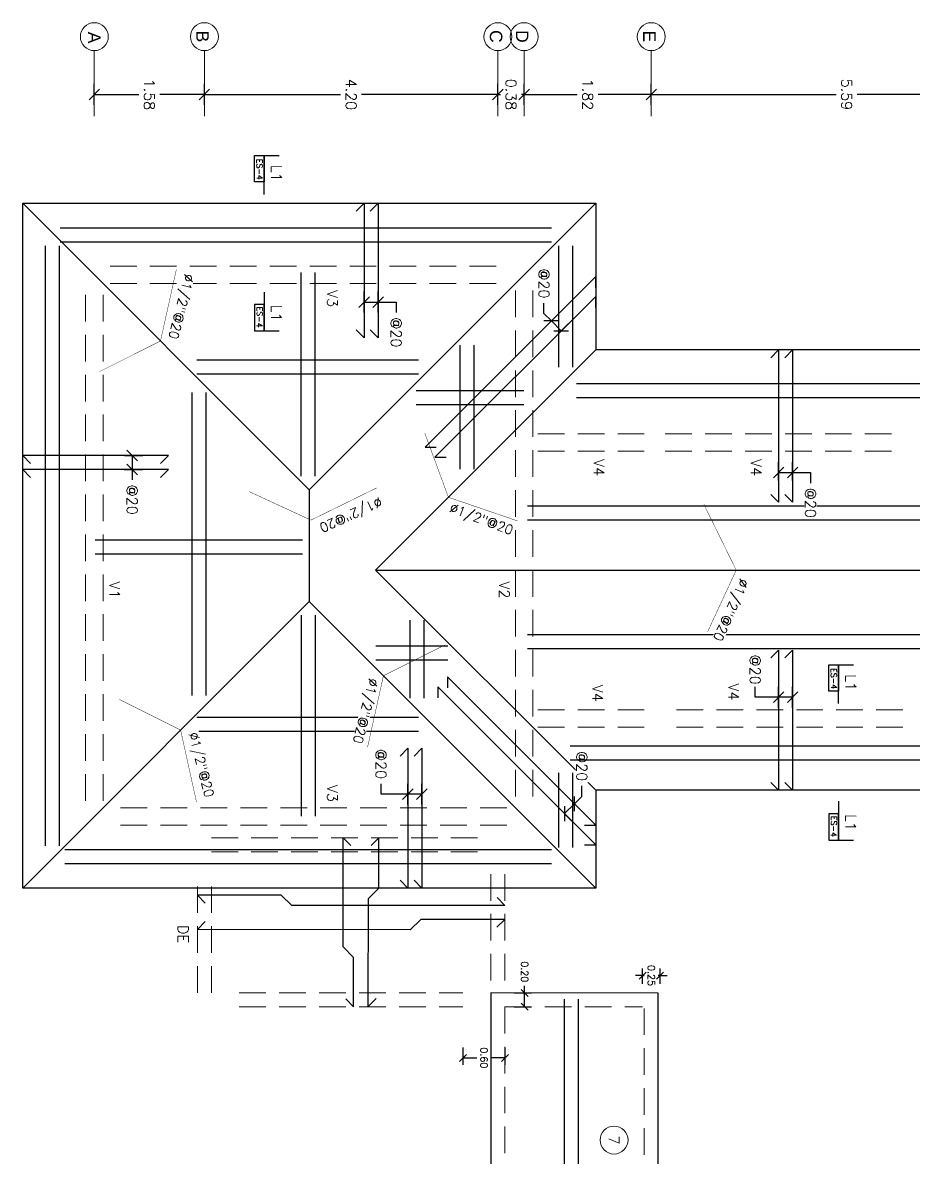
# Model space of a CAD drawing. Header units: metres. Extents: x -44 to 358, y -246 to 48.
# Drawn here: x 14.39 to 27.14, y -190.09 to -173.85 of the extents above; entities that cross this region are included whole.
import ezdxf
from ezdxf.enums import TextEntityAlignment as Align

# ---------------------------------------------------------------- set-up
doc = ezdxf.new("R2010")
doc.units = ezdxf.units.M
doc.header["$LTSCALE"] = 0.3
doc.header["$PDMODE"] = 3
doc.linetypes.add('Grid Line 1_2_', pattern=[22.225, 12.7, -3.175, 3.175, -3.175])
doc.linetypes.add('HIDDEN', pattern=[9.525, 6.35, -3.175])
for name, color, linetype, lineweight in [('0-S-GRID', 1, 'Continuous', 9), ('0-S-GRID-IDEN', 1, 'Continuous', 9), ('VIGAS', 1, 'HIDDEN', 15)]:
    doc.layers.add(name, color=color, linetype=linetype, lineweight=lineweight)
for name, color, linetype in [('ACERO', 5, 'Continuous'), ('BP', 3, 'Continuous'), ('DIMCOL', 4, 'Continuous'), ('DIMTEXTO', 4, 'Continuous'), ('REBAR', 5, 'Continuous'), ('TEXTOS', 4, 'Continuous')]:
    doc.layers.add(name, color=color, linetype=linetype)
doc.styles.add('Arial_2', font='arial.ttf', dxfattribs={"height": 0.2})
doc.styles.add('SMPLEX', font='simplex.shx')
doc.dimstyles.new('DIM-50', dxfattribs={"dimscale": 0.5, "dimtxt": 0.2, "dimasz": 0.2, "dimexe": 0.2, "dimexo": 0.2, "dimgap": 0.1, "dimtad": 0, "dimtih": 1, "dimtoh": 1, "dimzin": 0, "dimdsep": 46, "dimtxsty": 'SMPLEX', "dimblk1": 'OBLIQUE', "dimblk2": 'OBLIQUE', "dimsah": 1, "dimcen": 0.2, "dimclrd": 4, "dimclre": 4, "dimclrt": 4, "dimadec": 0, "dimazin": 0, "dimtfac": 1, "dimtmove": 0, "dimatfit": 3, "dimldrblk": 'OPEN30', "dimfxl": 0.3, "dimfxlon": 1, "dimtfill": 1, "dimtolj": 1, "dimtzin": 0, "dimarcsym": 0})
doc.dimstyles.new('DIM-75', dxfattribs={"dimscale": 0.75, "dimtxt": 0.2, "dimasz": 0.2, "dimexe": 0.2, "dimexo": 0.2, "dimgap": 0.1, "dimtad": 0, "dimtih": 1, "dimtoh": 1, "dimzin": 0, "dimdsep": 46, "dimtxsty": 'SMPLEX', "dimblk1": 'OBLIQUE', "dimblk2": 'OBLIQUE', "dimsah": 1, "dimcen": 0.2, "dimclrd": 4, "dimclre": 4, "dimclrt": 4, "dimadec": 0, "dimazin": 0, "dimtfac": 1, "dimtmove": 0, "dimatfit": 3, "dimldrblk": 'OBLIQUE', "dimfxl": 0.2, "dimfxlon": 1, "dimtfill": 1, "dimtolj": 1, "dimtzin": 0, "dimarcsym": 0})

# ---------------------------------------------------------------- blocks, each defined once
blk = doc.blocks.new('_OBLIQUE')
at = {"color": 0, "linetype": 'ByBlock'}
blk.add_line((-0.5, -0.5), (0.5, 0.5), dxfattribs=at)
blk = doc.blocks.new('*D1385')
at = {"layer": 'DEFPOINTS', "color": 0, "transparency": 16777216}
for p in [(1.027, 7.175), (1.34, 7.175), (1.34, 6.8)]:
    blk.add_point(p, dxfattribs=at)
at = {"layer": 'DIMTEXTO', "color": 4, "lineweight": -2, "transparency": 16777216}
for p, q in [((1.027, 7.175), (1.027, 7.325)), ((1.177, 7.175), (0.877, 7.175)), ((1.027, 7.175), (1.027, 7.138)), ((1.027, 6.8), (1.027, 6.838)), ((1.177, 6.8), (0.877, 6.8)), ((1.027, 6.8), (1.027, 6.65))]:
    blk.add_line(p, q, dxfattribs=at)
at = {"layer": 'DIMTEXTO', "color": 4, "lineweight": -2, "transparency": 16777216, "xscale": 0.15, "yscale": 0.15, "zscale": 0.15}
for p, rotation in [((1.027, 7.175), 270), ((1.027, 6.8), 90)]:
    blk.add_blockref('_OBLIQUE', p, dxfattribs=dict(at, rotation=rotation))
at = {"layer": 'DIMTEXTO', "color": 4, "transparency": 16777216, "insert": (1.027, 6.988), "char_height": 0.15, "attachment_point": 5, "style": 'SMPLEX', "bg_fill": 3, "box_fill_scale": 1.1, "bg_fill_color": 256, "bg_fill_true_color": 13158600, "bg_fill_transparency": 0}
blk.add_mtext('\\A1;0.38', dxfattribs=at)
blk = doc.blocks.new('*D1377')
at = {"layer": 'DEFPOINTS', "color": 0, "transparency": 16777216}
for p in [(1.34, 6.8), (1.027, 2.6), (1.34, 2.6)]:
    blk.add_point(p, dxfattribs=at)
at = {"layer": 'DIMTEXTO', "color": 4, "lineweight": -2, "transparency": 16777216}
for p, q in [((1.177, 6.8), (0.877, 6.8)), ((1.027, 6.8), (1.027, 4.85)), ((1.027, 2.6), (1.027, 4.55)), ((1.177, 2.6), (0.877, 2.6))]:
    blk.add_line(p, q, dxfattribs=at)
at = {"layer": 'DIMTEXTO', "color": 4, "lineweight": -2, "transparency": 16777216, "xscale": 0.15, "yscale": 0.15, "zscale": 0.15}
for p, rotation in [((1.027, 6.8), 90), ((1.027, 2.6), 270)]:
    blk.add_blockref('_OBLIQUE', p, dxfattribs=dict(at, rotation=rotation))
at = {"layer": 'DIMTEXTO', "color": 4, "transparency": 16777216, "insert": (1.027, 4.7), "char_height": 0.15, "attachment_point": 5, "style": 'SMPLEX', "bg_fill": 3, "box_fill_scale": 1.1, "bg_fill_color": 256, "bg_fill_true_color": 13158600, "bg_fill_transparency": 0}
blk.add_mtext('\\A1;4.20', dxfattribs=at)
blk = doc.blocks.new('*D1378')
at = {"layer": 'DEFPOINTS', "color": 0, "transparency": 16777216}
for p in [(1.34, 2.6), (1.027, 1.025), (1.34, 1.025)]:
    blk.add_point(p, dxfattribs=at)
at = {"layer": 'DIMTEXTO', "color": 4, "lineweight": -2, "transparency": 16777216}
for p, q in [((1.177, 2.6), (0.877, 2.6)), ((1.027, 2.6), (1.027, 1.962)), ((1.027, 1.025), (1.027, 1.662)), ((1.177, 1.025), (0.877, 1.025))]:
    blk.add_line(p, q, dxfattribs=at)
at = {"layer": 'DIMTEXTO', "color": 4, "lineweight": -2, "transparency": 16777216, "xscale": 0.15, "yscale": 0.15, "zscale": 0.15}
for p, rotation in [((1.027, 2.6), 90), ((1.027, 1.025), 270)]:
    blk.add_blockref('_OBLIQUE', p, dxfattribs=dict(at, rotation=rotation))
at = {"layer": 'DIMTEXTO', "color": 4, "transparency": 16777216, "insert": (1.027, 1.812), "char_height": 0.15, "attachment_point": 5, "style": 'SMPLEX', "bg_fill": 3, "box_fill_scale": 1.1, "bg_fill_color": 256, "bg_fill_true_color": 13158600, "bg_fill_transparency": 0}
blk.add_mtext('\\A1;1.58', dxfattribs=at)
blk = doc.blocks.new('*D1379')
at = {"layer": 'DEFPOINTS', "color": 0, "transparency": 16777216}
for p in [(1.027, 8.995), (1.34, 8.995), (1.34, 7.175)]:
    blk.add_point(p, dxfattribs=at)
at = {"layer": 'DIMTEXTO', "color": 4, "lineweight": -2, "transparency": 16777216}
for p, q in [((1.177, 8.995), (0.877, 8.995)), ((1.027, 8.995), (1.027, 8.235)), ((1.027, 7.175), (1.027, 7.935)), ((1.177, 7.175), (0.877, 7.175))]:
    blk.add_line(p, q, dxfattribs=at)
at = {"layer": 'DIMTEXTO', "color": 4, "lineweight": -2, "transparency": 16777216, "xscale": 0.15, "yscale": 0.15, "zscale": 0.15}
for p, rotation in [((1.027, 8.995), 89.99999999999999), ((1.027, 7.175), 270)]:
    blk.add_blockref('_OBLIQUE', p, dxfattribs=dict(at, rotation=rotation))
at = {"layer": 'DIMTEXTO', "color": 4, "transparency": 16777216, "insert": (1.027, 8.085), "char_height": 0.15, "attachment_point": 5, "style": 'SMPLEX', "bg_fill": 3, "box_fill_scale": 1.1, "bg_fill_color": 256, "bg_fill_true_color": 13158600, "bg_fill_transparency": 0}
blk.add_mtext('\\A1;1.82', dxfattribs=at)
blk = doc.blocks.new('*D1380')
at = {"layer": 'DEFPOINTS', "color": 0, "ltscale": 0.2, "transparency": 16777216}
for p in [(1.027, 14.589), (1.34, 14.589), (1.34, 8.995)]:
    blk.add_point(p, dxfattribs=at)
at = {"layer": 'DIMTEXTO', "color": 4, "lineweight": -2, "ltscale": 0.2, "transparency": 16777216}
for p, q in [((1.177, 14.589), (0.877, 14.589)), ((1.027, 14.589), (1.027, 11.942)), ((1.027, 8.995), (1.027, 11.642)), ((1.177, 8.995), (0.877, 8.995))]:
    blk.add_line(p, q, dxfattribs=at)
at = {"layer": 'DIMTEXTO', "color": 4, "lineweight": -2, "ltscale": 0.2, "transparency": 16777216, "xscale": 0.15, "yscale": 0.15, "zscale": 0.15}
for p, rotation in [((1.027, 14.589), 89.99999999999999), ((1.027, 8.995), 270)]:
    blk.add_blockref('_OBLIQUE', p, dxfattribs=dict(at, rotation=rotation))
at = {"layer": 'DIMTEXTO', "color": 4, "ltscale": 0.2, "transparency": 16777216, "insert": (1.027, 11.792), "char_height": 0.15, "attachment_point": 5, "style": 'SMPLEX', "bg_fill": 3, "box_fill_scale": 1.1, "bg_fill_color": 256, "bg_fill_true_color": 13158600, "bg_fill_transparency": 0}
blk.add_mtext('\\A1;5.59', dxfattribs=at)
blk = doc.blocks.new('*D1318')
at = {"layer": 'DEFPOINTS', "color": 0, "transparency": 16777216}
for p in [(4.305, 5.087), (3.999, 4.887), (4.305, 4.887)]:
    blk.add_point(p, dxfattribs=at)
at = {"layer": 'DIMTEXTO', "color": 4, "lineweight": -2, "transparency": 16777216}
for p, q in [((3.999, 5.087), (3.999, 5.344)), ((3.999, 5.344), (4.149, 5.344)), ((4.149, 5.087), (3.849, 5.087)), ((3.999, 4.887), (3.999, 5.087)), ((4.149, 4.887), (3.849, 4.887))]:
    blk.add_line(p, q, dxfattribs=at)
at = {"layer": 'DIMTEXTO', "color": 4, "lineweight": -2, "transparency": 16777216, "xscale": 0.15, "yscale": 0.15, "zscale": 0.15}
for p, rotation in [((3.999, 5.087), 90), ((3.999, 4.887), 270)]:
    blk.add_blockref('_OBLIQUE', p, dxfattribs=dict(at, rotation=rotation))
at = {"layer": 'DIMTEXTO', "color": 4, "transparency": 16777216, "insert": (4.431, 5.344), "char_height": 0.15, "attachment_point": 5, "style": 'SMPLEX', "bg_fill": 3, "box_fill_scale": 1.1, "bg_fill_color": 256, "bg_fill_true_color": 13158600, "bg_fill_transparency": 0}
blk.add_mtext('\\A1;@20', dxfattribs=at)
blk = doc.blocks.new('*D1319')
at = {"layer": 'DEFPOINTS', "color": 0, "transparency": 16777216}
for p in [(12.179, 5.712), (11.041, 5.512), (12.179, 5.512)]:
    blk.add_point(p, dxfattribs=at)
at = {"layer": 'DIMTEXTO', "color": 4, "lineweight": -2, "transparency": 16777216}
for p, q in [((11.191, 5.712), (10.891, 5.712)), ((11.041, 5.712), (11.041, 5.512)), ((11.191, 5.512), (10.891, 5.512)), ((11.041, 5.512), (11.041, 5.128)), ((11.041, 5.128), (10.891, 5.128))]:
    blk.add_line(p, q, dxfattribs=at)
at = {"layer": 'DIMTEXTO', "color": 4, "lineweight": -2, "transparency": 16777216, "xscale": 0.15, "yscale": 0.15, "zscale": 0.15}
for p, rotation in [((11.041, 5.712), 90), ((11.041, 5.512), 270)]:
    blk.add_blockref('_OBLIQUE', p, dxfattribs=dict(at, rotation=rotation))
at = {"layer": 'DIMTEXTO', "color": 4, "transparency": 16777216, "insert": (10.609, 5.128), "char_height": 0.15, "attachment_point": 5, "style": 'SMPLEX', "bg_fill": 3, "box_fill_scale": 1.1, "bg_fill_color": 256, "bg_fill_true_color": 13158600, "bg_fill_transparency": 0}
blk.add_mtext('\\A1;@20', dxfattribs=at)
blk = doc.blocks.new('*D1320')
at = {"layer": 'DEFPOINTS', "color": 0, "transparency": 16777216}
for p in [(4.466, 7.651), (4.269, 7.565), (4.321, 7.513)]:
    blk.add_point(p, dxfattribs=at)
at = {"layer": 'DIMTEXTO', "color": 4, "lineweight": -2, "transparency": 16777216}
for p, q in [((4.411, 7.706), (4.304, 7.812)), ((4.269, 7.565), (4.163, 7.671)), ((4.411, 7.706), (4.269, 7.565)), ((4.269, 7.565), (4.163, 7.459)), ((4.163, 7.459), (4.013, 7.459))]:
    blk.add_line(p, q, dxfattribs=at)
at = {"layer": 'DIMTEXTO', "color": 4, "lineweight": -2, "transparency": 16777216, "xscale": 0.15, "yscale": 0.15, "zscale": 0.15}
for p, rotation in [((4.411, 7.706), 44.99998644082494), ((4.269, 7.565), 224.9999864408249)]:
    blk.add_blockref('_OBLIQUE', p, dxfattribs=dict(at, rotation=rotation))
at = {"layer": 'DIMTEXTO', "color": 4, "transparency": 16777216, "insert": (3.731, 7.459), "char_height": 0.15, "attachment_point": 5, "style": 'SMPLEX', "bg_fill": 3, "box_fill_scale": 1.1, "bg_fill_color": 256, "bg_fill_true_color": 13158600, "bg_fill_transparency": 0}
blk.add_mtext('\\A1;@20', dxfattribs=at)
blk = doc.blocks.new('*D1321')
at = {"layer": 'DEFPOINTS', "color": 0, "transparency": 16777216}
for p in [(6.194, 1.567), (6.194, 1.305), (6.394, 1.301)]:
    blk.add_point(p, dxfattribs=at)
at = {"layer": 'DIMTEXTO', "color": 4, "lineweight": -2, "transparency": 16777216}
for p, q in [((6.194, 1.455), (6.194, 1.717)), ((6.394, 1.451), (6.394, 1.717)), ((6.194, 1.567), (6.394, 1.567)), ((6.394, 1.567), (6.544, 1.567))]:
    blk.add_line(p, q, dxfattribs=at)
at = {"layer": 'DIMTEXTO', "color": 4, "lineweight": -2, "transparency": 16777216, "xscale": 0.15, "yscale": 0.15, "zscale": 0.15, "rotation": 180}
blk.add_blockref('_OBLIQUE', (6.194, 1.567), dxfattribs=at)
at = {"layer": 'DIMTEXTO', "color": 4, "lineweight": -2, "transparency": 16777216, "xscale": 0.15, "yscale": 0.15, "zscale": 0.15}
blk.add_blockref('_OBLIQUE', (6.394, 1.567), dxfattribs=at)
at = {"layer": 'DIMTEXTO', "color": 4, "transparency": 16777216, "insert": (6.826, 1.567), "char_height": 0.15, "attachment_point": 5, "style": 'SMPLEX', "bg_fill": 3, "box_fill_scale": 1.1, "bg_fill_color": 256, "bg_fill_true_color": 13158600, "bg_fill_transparency": 0}
blk.add_mtext('\\A1;@20', dxfattribs=at)
blk = doc.blocks.new('*D1322')
at = {"layer": 'DEFPOINTS', "color": 0, "transparency": 16777216}
for p in [(11.178, 7.896), (10.804, 7.521), (10.942, 7.377)]:
    blk.add_point(p, dxfattribs=at)
at = {"layer": 'DIMTEXTO', "color": 4, "lineweight": -2, "transparency": 16777216}
for p, q in [((11.072, 8.002), (10.922, 8.002)), ((11.072, 7.789), (11.284, 8.002)), ((11.178, 7.896), (11.072, 8.002)), ((11.319, 7.754), (11.178, 7.896)), ((11.213, 7.648), (11.425, 7.86))]:
    blk.add_line(p, q, dxfattribs=at)
at = {"layer": 'DIMTEXTO', "color": 4, "lineweight": -2, "transparency": 16777216, "xscale": 0.15, "yscale": 0.15, "zscale": 0.15}
for p, rotation in [((11.178, 7.896), 135.0000000000047), ((11.319, 7.754), 315.0000000000047)]:
    blk.add_blockref('_OBLIQUE', p, dxfattribs=dict(at, rotation=rotation))
at = {"layer": 'DIMTEXTO', "color": 4, "transparency": 16777216, "insert": (10.64, 8.002), "char_height": 0.15, "attachment_point": 5, "style": 'SMPLEX', "bg_fill": 3, "box_fill_scale": 1.1, "bg_fill_color": 256, "bg_fill_true_color": 13158600, "bg_fill_transparency": 0}
blk.add_mtext('\\A1;@20', dxfattribs=at)
blk = doc.blocks.new('*D1323')
at = {"layer": 'DEFPOINTS', "color": 0, "transparency": 16777216}
for p in [(6.702, 11.017), (6.438, 10.817), (6.702, 10.817)]:
    blk.add_point(p, dxfattribs=at)
at = {"layer": 'DIMTEXTO', "color": 4, "lineweight": -2, "transparency": 16777216}
for p, q in [((6.438, 11.017), (6.438, 11.274)), ((6.438, 11.274), (6.588, 11.274)), ((6.552, 11.017), (6.288, 11.017)), ((6.438, 10.817), (6.438, 11.017)), ((6.552, 10.817), (6.288, 10.817))]:
    blk.add_line(p, q, dxfattribs=at)
at = {"layer": 'DIMTEXTO', "color": 4, "lineweight": -2, "transparency": 16777216, "xscale": 0.15, "yscale": 0.15, "zscale": 0.15}
for p, rotation in [((6.438, 11.017), 90), ((6.438, 10.817), 270)]:
    blk.add_blockref('_OBLIQUE', p, dxfattribs=dict(at, rotation=rotation))
at = {"layer": 'DIMTEXTO', "color": 4, "transparency": 16777216, "insert": (6.871, 11.274), "char_height": 0.15, "attachment_point": 5, "style": 'SMPLEX', "bg_fill": 3, "box_fill_scale": 1.1, "bg_fill_color": 256, "bg_fill_true_color": 13158600, "bg_fill_transparency": 0}
blk.add_mtext('\\A1;@20', dxfattribs=at)
blk = doc.blocks.new('*D1324')
at = {"layer": 'DEFPOINTS', "color": 0, "transparency": 16777216}
for p in [(10.747, 11.017), (9.653, 10.817), (10.747, 10.817)]:
    blk.add_point(p, dxfattribs=at)
at = {"layer": 'DIMTEXTO', "color": 4, "lineweight": -2, "transparency": 16777216}
for p, q in [((9.803, 11.017), (9.503, 11.017)), ((9.653, 11.017), (9.653, 10.817)), ((9.803, 10.817), (9.503, 10.817)), ((9.653, 10.817), (9.653, 10.482)), ((9.653, 10.482), (9.503, 10.482))]:
    blk.add_line(p, q, dxfattribs=at)
at = {"layer": 'DIMTEXTO', "color": 4, "lineweight": -2, "transparency": 16777216, "xscale": 0.15, "yscale": 0.15, "zscale": 0.15}
for p, rotation in [((9.653, 11.017), 90), ((9.653, 10.817), 270)]:
    blk.add_blockref('_OBLIQUE', p, dxfattribs=dict(at, rotation=rotation))
at = {"layer": 'DIMTEXTO', "color": 4, "transparency": 16777216, "insert": (9.258, 10.482), "char_height": 0.15, "attachment_point": 5, "style": 'SMPLEX', "bg_fill": 3, "box_fill_scale": 1.1, "bg_fill_color": 256, "bg_fill_true_color": 13158600, "bg_fill_transparency": 0}
blk.add_mtext('\\A1;@20', dxfattribs=at)
blk = doc.blocks.new('*D1348')
at = {"layer": 'DIMTEXTO', "color": 4, "lineweight": -2, "ltscale": 0.2, "transparency": 16777216}
for p, q in [((13.756, 9.12), (13.537, 9.12)), ((13.637, 9.12), (13.637, 9.22)), ((13.637, 9.12), (13.637, 9.095)), ((13.756, 8.87), (13.537, 8.87)), ((13.637, 8.87), (13.637, 8.895)), ((13.637, 8.87), (13.637, 8.77))]:
    blk.add_line(p, q, dxfattribs=at)
at = {"layer": 'DIMTEXTO', "color": 4, "lineweight": -2, "ltscale": 0.2, "transparency": 16777216, "xscale": 0.1, "yscale": 0.1, "zscale": 0.1}
for p, rotation in [((13.637, 9.12), 270), ((13.637, 8.87), 90)]:
    blk.add_blockref('_OBLIQUE', p, dxfattribs=dict(at, rotation=rotation))
at = {"layer": 'DIMTEXTO', "color": 4, "ltscale": 0.2, "transparency": 16777216, "insert": (13.637, 8.995), "char_height": 0.1, "attachment_point": 5, "style": 'SMPLEX', "bg_fill": 3, "box_fill_scale": 1.1, "bg_fill_color": 256, "bg_fill_true_color": 13158600, "bg_fill_transparency": 0}
blk.add_mtext('\\A1;0.25', dxfattribs=at)
at = {"layer": 'DEFPOINTS', "color": 0, "ltscale": 0.2, "transparency": 16777216}
for p in [(13.637, 9.12), (13.856, 9.12), (13.856, 8.87)]:
    blk.add_point(p, dxfattribs=at)
blk = doc.blocks.new('_Open30')
at = {"color": 0, "lineweight": -2}
for p, q in [((-1, 0.27), (0, 0)), ((0, 0), (-1, -0.27)), ((0, 0), (-1, 0))]:
    blk.add_line(p, q, dxfattribs=at)
blk = doc.blocks.new('*D1369')
at = {"layer": 'DEFPOINTS', "color": 0, "ltscale": 0.2, "transparency": 16777216}
for p in [(14.084, 6.9), (14.815, 6.9), (14.084, 6.3)]:
    blk.add_point(p, dxfattribs=at)
at = {"layer": 'DIMTEXTO', "color": 4, "lineweight": -2, "ltscale": 0.2, "transparency": 16777216}
for p, q in [((14.665, 6.9), (14.915, 6.9)), ((14.815, 6.9), (14.815, 6.7)), ((14.815, 6.3), (14.815, 6.5)), ((14.665, 6.3), (14.915, 6.3))]:
    blk.add_line(p, q, dxfattribs=at)
at = {"layer": 'DIMTEXTO', "color": 4, "lineweight": -2, "ltscale": 0.2, "transparency": 16777216, "xscale": 0.1, "yscale": 0.1, "zscale": 0.1}
for p, rotation in [((14.815, 6.9), 89.99999999999999), ((14.815, 6.3), 270)]:
    blk.add_blockref('_OBLIQUE', p, dxfattribs=dict(at, rotation=rotation))
at = {"layer": 'DIMTEXTO', "color": 4, "ltscale": 0.2, "transparency": 16777216, "insert": (14.815, 6.6), "char_height": 0.1, "attachment_point": 5, "style": 'SMPLEX', "bg_fill": 3, "box_fill_scale": 1.1, "bg_fill_color": 256, "bg_fill_true_color": 13158600, "bg_fill_transparency": 0}
blk.add_mtext('\\A1;0.60', dxfattribs=at)
blk = doc.blocks.new('*D1397')
at = {"layer": 'DEFPOINTS', "color": 0, "ltscale": 0.2, "transparency": 16777216}
for p in [(13.884, 7.181), (13.884, 6.9), (14.084, 6.9)]:
    blk.add_point(p, dxfattribs=at)
at = {"layer": 'DIMTEXTO', "color": 4, "lineweight": -2, "ltscale": 0.2, "transparency": 16777216}
for p, q in [((13.884, 7.181), (13.784, 7.181)), ((13.884, 7.031), (13.884, 7.281)), ((14.084, 7.181), (13.884, 7.181)), ((14.084, 7.031), (14.084, 7.281))]:
    blk.add_line(p, q, dxfattribs=at)
at = {"layer": 'DIMTEXTO', "color": 4, "lineweight": -2, "ltscale": 0.2, "transparency": 16777216, "xscale": 0.1, "yscale": 0.1, "zscale": 0.1, "rotation": 180}
blk.add_blockref('_OBLIQUE', (13.884, 7.181), dxfattribs=at)
at = {"layer": 'DIMTEXTO', "color": 4, "lineweight": -2, "ltscale": 0.2, "transparency": 16777216, "xscale": 0.1, "yscale": 0.1, "zscale": 0.1}
blk.add_blockref('_OBLIQUE', (14.084, 7.181), dxfattribs=at)
at = {"layer": 'DIMTEXTO', "color": 4, "ltscale": 0.2, "transparency": 16777216, "insert": (13.582, 7.181), "char_height": 0.1, "attachment_point": 5, "style": 'SMPLEX', "bg_fill": 3, "box_fill_scale": 1.1, "bg_fill_color": 256, "bg_fill_true_color": 13158600, "bg_fill_transparency": 0}
blk.add_mtext('\\A1;0.20', dxfattribs=at)
blk = doc.blocks.new('A$C1d16c170')
at = {"layer": '0-S-GRID', "linetype": 'Grid Line 1_2_'}
for p, q in [((0.4, 8.995), (1.34, 8.995)), ((0.4, 8.995), (1.34, 8.995)), ((0.4, 7.175), (1.34, 7.175)), ((0.4, 7.175), (1.34, 7.175)), ((0.4, 6.8), (1.34, 6.8)), ((0.4, 6.8), (1.34, 6.8)), ((0.4, 2.6), (1.34, 2.6)), ((0.4, 2.6), (1.34, 2.6)), ((0.4, 1.025), (1.34, 1.025)), ((0.4, 1.025), (1.34, 1.025))]:
    blk.add_line(p, q, dxfattribs=at)
at = {"layer": '0-S-GRID-IDEN'}
for centre in [(0.2, 8.995), (15.991, 8.462), (0.2, 7.175), (0.2, 6.8), (0.2, 2.6), (0.2, 1.025)]:
    blk.add_circle(centre, 0.2, dxfattribs=at)
at = {"layer": 'ACERO', "ltscale": 0.2}
for p, q in [((6.916, 7.222), (6.916, 14.592)), ((7.116, 7.222), (7.116, 14.592)), ((8.757, 7.222), (8.757, 14.592)), ((8.957, 7.222), (8.957, 14.592)), ((5.164, 7.925), (5.164, 13.904)), ((5.364, 7.925), (5.364, 13.904)), ((10.347, 7.834), (10.347, 13.932)), ((4.928, 7.873), (3.193, 7.873)), ((11.804, 7.873), (10.737, 7.873)), ((26.138, 7.955), (13.976, 7.955)), ((4.928, 7.673), (3.193, 7.673)), ((11.804, 7.673), (10.737, 7.673)), ((26.138, 7.755), (13.976, 7.755)), ((2.936, 0.538), (2.936, 7.567)), ((3.136, 0.538), (3.136, 7.567)), ((11.832, 0.605), (11.832, 7.567)), ((12.032, 0.605), (12.032, 7.567)), ((5.266, 5.632), (5.266, 7.171)), ((5.466, 5.632), (5.466, 7.171)), ((4.615, 6.457), (6.39, 6.457)), ((4.615, 6.257), (6.39, 6.257)), ((8.919, 5.051), (8.919, 6.083)), ((9.119, 5.051), (9.119, 6.083)), ((9.665, 5.745), (8.552, 5.745)), ((4.827, 2.493), (4.827, 5.664)), ((5.027, 2.493), (5.027, 5.664)), ((9.665, 5.545), (8.552, 5.545)), ((9.941, 2.493), (9.941, 5.664)), ((10.141, 2.493), (10.141, 5.664)), ((6.49, 4.185), (3.577, 4.185)), ((8.478, 4.185), (11.356, 4.185)), ((6.49, 3.985), (3.577, 3.985)), ((7.4, 1.035), (7.4, 4.002)), ((7.6, 1.035), (7.6, 4.002)), ((8.478, 3.985), (11.356, 3.985)), ((9.63, 2.624), (5.291, 2.624)), ((9.63, 2.424), (5.291, 2.424)), ((11.782, 0.527), (3.193, 0.527)), ((11.782, 0.327), (3.193, 0.327))]:
    blk.add_line(p, q, dxfattribs=at)
at = {"layer": 'ACERO'}
for points in [[(4.797, 10.904), (4.684, 11.017), (6.864, 11.017), (6.752, 10.904)], [(9.09, 10.904), (8.978, 11.017), (10.984, 11.017), (10.872, 10.904)], [(4.797, 10.704), (4.684, 10.817), (6.864, 10.817), (6.752, 10.704)], [(9.09, 10.704), (8.978, 10.817), (10.984, 10.817), (10.872, 10.704)], [(3.793, 8.2), (3.634, 8.2), (6.075, 5.759), (6.075, 5.918)], [(4.076, 8.2), (3.917, 8.2), (6.217, 5.9), (6.217, 6.059)], [(11.482, 8.041), (11.482, 8.2), (9.361, 6.079), (9.52, 6.079)], [(11.765, 8.041), (11.765, 8.2), (9.504, 5.939), (9.663, 5.939)], [(12.521, 6.788), (12.633, 6.9), (12.636, 3.85), (12.485, 3.701), (12.488, 2.5), (12.601, 2.612)], [(12.946, 6.787), (12.834, 6.9), (12.835, 5.696), (12.984, 5.545), (12.979, 2.5), (12.863, 2.613)], [(10.495, 5.6), (10.382, 5.712), (12.384, 5.712), (12.272, 5.6)], [(10.495, 5.4), (10.382, 5.512), (12.384, 5.512), (12.272, 5.4)], [(2.697, 4.974), (2.584, 5.087), (4.51, 5.087), (4.397, 4.974)], [(13.966, 5.056), (14.078, 4.945), (12.534, 4.948), (12.384, 5.098), (11.664, 5.098), (11.777, 4.985)], [(2.697, 4.774), (2.584, 4.887), (4.51, 4.887), (4.397, 4.774)], [(13.972, 4.623), (14.084, 4.736), (13.377, 4.735), (13.227, 4.585), (11.664, 4.585), (11.777, 4.698)], [(6.307, 1.972), (6.194, 2.085), (6.194, 0), (6.307, 0.113)], [(6.507, 1.972), (6.394, 2.085), (6.394, 0), (6.507, 0.113)]]:
    blk.add_lwpolyline(points, dxfattribs=at)
at = {"layer": 'BP', "ltscale": 0.2}
for p, q in [((7.834, 5.05), (7.834, 16.739)), ((4.684, 13.589), (4.684, 8.2)), ((10.984, 13.589), (10.984, 8.2)), ((2.584, 0), (2.584, 8.2)), ((2.584, 8.2), (4.684, 8.2)), ((2.584, 8.2), (6.684, 4.1)), ((4.684, 8.2), (7.834, 5.05)), ((10.984, 8.2), (7.834, 5.05)), ((12.384, 8.2), (8.284, 4.1)), ((10.984, 8.2), (12.384, 8.2)), ((12.384, 8.2), (12.384, 0)), ((6.684, 4.1), (2.584, 0)), ((6.684, 4.1), (8.284, 4.1)), ((8.284, 4.1), (12.384, 0)), ((12.384, 0), (2.584, 0))]:
    blk.add_line(p, q, dxfattribs=at)
blk.add_lwpolyline([(32.464, 20.889), (11.584, 20.889), (11.584, 14.889), (22.609, 14.889), (22.609, 9.095), (13.887, 9.095), (13.884, 6.7), (19.484, 6.7), (19.484, 0.9), (24.784, 0.9), (24.784, 0.289), (27.134, 0.289), (27.134, 0.9), (37.611, 0.9), (37.611, 20.966), (32.464, 20.966), (32.464, 20.889)], dxfattribs=at)
at = {"layer": 'REBAR', "color": 6, "const_width": 0.00576}
for points in [[(8.722, 9.799), (7.834, 10.21), (6.892, 9.747)], [(5.874, 5.754), (6.792, 6.092), (7.131, 7.084)], [(6.709, 3.237), (7.119, 4.125), (6.657, 5.067)], [(9.686, 1.385), (10.124, 2.26), (11.149, 2.486)], [(4.994, 1.097), (4.556, 1.972), (3.532, 2.199)]]:
    blk.add_lwpolyline(points, dxfattribs=at)
at = {"layer": 'TEXTOS', "color": 6, "linetype": 'Continuous', "ltscale": 0.01}
for p, q in [((9.191, 11.536), (9.191, 11.89)), ((11.698, 11.536), (11.698, 11.89)), ((1.902, 3.318), (1.902, 3.672)), ((4.409, 3.318), (4.409, 3.672))]:
    blk.add_line(p, q, dxfattribs=at)
at = {"layer": 'TEXTOS', "color": 5, "linetype": 'Continuous', "ltscale": 0.01}
for p, q in [((9.745, 11.672), (9.191, 11.672)), ((11.143, 11.672), (11.698, 11.672)), ((2.457, 3.454), (1.902, 3.454)), ((3.855, 3.454), (4.409, 3.454))]:
    blk.add_line(p, q, dxfattribs=at)
at = {"layer": 'TEXTOS', "color": 8, "linetype": 'Continuous', "ltscale": 0.01}
for points in [[(9.191, 11.536), (9.191, 11.672), (9.567, 11.672), (9.567, 11.536)], [(11.698, 11.536), (11.698, 11.672), (11.322, 11.672), (11.322, 11.536)], [(1.902, 3.318), (1.902, 3.454), (2.278, 3.454), (2.278, 3.318)], [(4.409, 3.318), (4.409, 3.454), (4.033, 3.454), (4.033, 3.318)]]:
    blk.add_lwpolyline(points, close=True, dxfattribs=at)
at = {"layer": 'VIGAS', "ltscale": 0.2}
for p, q in [((5.884, 9.195), (5.884, 12.595)), ((6.134, 9.195), (6.134, 12.595)), ((9.834, 12.595), (9.834, 9.195)), ((10.084, 12.595), (10.084, 9.195)), ((14.106, 9.095), (19.459, 9.095)), ((5.884, 8.895), (5.884, 7.3)), ((6.134, 8.895), (6.134, 7.3)), ((9.834, 8.895), (9.834, 7.3)), ((10.084, 8.895), (10.084, 7.3)), ((13.884, 6.9), (13.884, 8.87)), ((14.084, 6.9), (14.084, 8.87)), ((14.106, 8.895), (19.459, 8.895)), ((3.833, 7.3), (11.134, 7.3)), ((3.833, 7.05), (11.134, 7.05)), ((3.483, 1.25), (3.484, 6.95)), ((3.733, 1.25), (3.734, 6.95)), ((11.234, 6.926), (11.234, 1.274)), ((11.484, 6.926), (11.484, 1.274)), ((12.184, 6.9), (13.884, 6.9)), ((14.084, 6.9), (19.484, 6.9)), ((11.664, 2.7), (11.664, 6.7)), ((11.864, 2.7), (11.864, 6.7)), ((12.184, 6.7), (13.884, 6.7)), ((14.084, 6.7), (19.484, 6.7)), ((13.884, 3.1), (13.884, 6.3)), ((14.084, 3.1), (14.084, 6.3)), ((13.884, 2.7), (12.184, 2.7)), ((13.884, 2.5), (12.184, 2.5)), ((11.134, 1.15), (3.833, 1.15)), ((11.134, 0.9), (3.833, 0.9))]:
    blk.add_line(p, q, dxfattribs=at)
at = {"layer": 'DIMTEXTO', "style": 'SMPLEX'}
for s, p in [('V4', (6.366, 10.496)), ('V4', (9.577, 10.173)), ('7', (15.991, 8.462)), ('V4', (6.366, 8.246)), ('V4', (9.596, 8.227)), ('V2', (8.117, 6.893)), ('V3', (3.948, 4.432)), ('V3', (11.029, 4.432)), ('DE', (13.041, 2.297)), ('V1', (8.117, 1.315))]:
    blk.add_text(s, height=0.15, dxfattribs=at).set_placement(p, align=Align.MIDDLE_CENTER)
at = {"layer": 'DIMTEXTO', "color": 4, "lineweight": -3, "char_height": 0.15, "attachment_point": 5, "rotation": 0.7774, "style": 'SMPLEX', "bg_fill": 3, "box_fill_scale": 1.1, "bg_fill_color": 256, "bg_fill_true_color": 13158600, "bg_fill_transparency": 0}
for insert in [(9.443, 11.849), (2.154, 3.631)]:
    blk.add_mtext('L1', dxfattribs=dict(at, insert=insert))
at = {"layer": 'DIMTEXTO', "char_height": 0.179, "width": 0.16835, "attachment_point": 5, "style": 'Arial_2'}
for s, insert in [('E', (0.196, 8.968)), ('D', (0.196, 7.148)), ('C', (0.196, 6.773)), ('B', (0.196, 2.573)), ('A', (0.213, 1.025))]:
    blk.add_mtext(s, dxfattribs=dict(at, insert=insert))
at = {"layer": 'TEXTOS', "color": 4, "ltscale": 0.5, "char_height": 0.0825, "attachment_point": 5, "style": 'SMPLEX'}
for insert, rotation in [((9.387, 11.608), 0.7774), ((11.502, 11.608), 359.2226), ((2.098, 3.39), 0.7774), ((4.213, 3.39), 359.2226)]:
    blk.add_mtext('ES-4', dxfattribs=dict(at, insert=insert, rotation=rotation))
at = {"layer": 'DIMCOL', "color": 4, "char_height": 0.135, "attachment_point": 5, "style": 'SMPLEX', "bg_fill": 3, "box_fill_scale": 1.1, "bg_fill_color": 256, "bg_fill_true_color": 13158600, "bg_fill_transparency": 0}
for insert, rotation in [((8.396, 10.114), 335.7068), ((7.122, 6.557), 69.2932), ((7.023, 4.687), 294.2932), ((10.624, 2.536), 14.3201), ((4.057, 2.248), 345.6799)]:
    blk.add_mtext('\\A1;∅1/2"@20', dxfattribs=dict(at, insert=insert, rotation=rotation))
at = {"layer": 'DIMTEXTO', "color": 4, "lineweight": -3, "char_height": 0.15, "attachment_point": 5, "rotation": 359.2226, "style": 'SMPLEX', "bg_fill": 3, "box_fill_scale": 1.1, "bg_fill_color": 256, "bg_fill_true_color": 13158600, "bg_fill_transparency": 0}
for insert in [(11.446, 11.849), (4.157, 3.631)]:
    blk.add_mtext('L1', dxfattribs=dict(at, insert=insert))
at = {"layer": 'DIMTEXTO'}
for base, p1, p2, angle, picture, middle in [((6.438, 10.817), (6.702, 11.017), (6.702, 10.817), 90, '*D1323', (6.871, 11.274)), ((11.178, 7.896), (10.942, 7.377), (10.804, 7.521), 315, '*D1322', (10.64, 8.002)), ((4.269, 7.565), (4.466, 7.651), (4.321, 7.513), 45, '*D1320', (3.731, 7.459)), ((11.041, 5.512), (12.179, 5.712), (12.179, 5.512), 90, '*D1319', (10.609, 5.128)), ((3.999, 4.887), (4.305, 5.087), (4.305, 4.887), 90, '*D1318', (4.431, 5.344)), ((6.194, 1.567), (6.394, 1.301), (6.194, 1.305), 360, '*D1321', (6.826, 1.567))]:
    dim = blk.add_linear_dim(base=base, p1=p1, p2=p2, angle=angle, text='@20', dimstyle='DIM-75', dxfattribs=at)
    dim.commit()
    dim.dimension.update_dxf_attribs({"geometry": picture, "text_midpoint": middle, "dimtype": 128})
at = {"layer": 'DIMTEXTO', "ltscale": 0.2}
for base, p1, p2, picture, middle in [((13.637, 9.12), (13.856, 8.87), (13.856, 9.12), '*D1348', (13.637, 8.995)), ((14.815, 6.9), (14.084, 6.3), (14.084, 6.9), '*D1369', (14.815, 6.6))]:
    dim = blk.add_linear_dim(base=base, p1=p1, p2=p2, angle=90, dimstyle='DIM-50', dxfattribs=at)
    dim.commit()
    dim.dimension.update_dxf_attribs({"geometry": picture, "text_midpoint": middle})
at = {"layer": 'DIMTEXTO'}
dim = blk.add_linear_dim(base=(1.026666635, 7.175), p1=(1.339999998, 6.8), p2=(1.339999998, 7.175), angle=90, dimstyle='DIM-75', dxfattribs=at)
dim.commit()
dim.dimension.update_dxf_attribs({"geometry": '*D1385', "text_midpoint": (1.026666635, 6.9875)})
at = {"layer": 'ACERO', "ltscale": 0.2}
blk.add_line((10.547, 7.834), (10.547, 13.932), dxfattribs=at)
at = {"layer": 'REBAR', "color": 6, "const_width": 0.00576}
blk.add_lwpolyline([(8.908, 6.037), (9.346, 5.162), (10.37, 4.935)], dxfattribs=at)
at = {"layer": 'DIMTEXTO'}
for base, p1, p2, picture, middle in [((1.027, 8.995), (1.34, 7.175), (1.34, 8.995), '*D1379', (1.027, 8.085)), ((1.027, 2.6), (1.34, 6.8), (1.34, 2.6), '*D1377', (1.027, 4.7))]:
    dim = blk.add_linear_dim(base=base, p1=p1, p2=p2, angle=90, dimstyle='DIM-75', dxfattribs=at)
    dim.commit()
    dim.dimension.update_dxf_attribs({"geometry": picture, "text_midpoint": middle})
at = {"layer": 'DIMTEXTO', "ltscale": 0.2}
dim = blk.add_linear_dim(base=(13.884, 7.181), p1=(14.084, 6.9), p2=(13.884, 6.9), dimstyle='DIM-50', dxfattribs=at)
dim.commit()
dim.dimension.update_dxf_attribs({"geometry": '*D1397', "text_midpoint": (13.582, 7.181)})
at = {"layer": 'DIMCOL', "color": 4, "insert": (9.845, 4.886), "char_height": 0.135, "attachment_point": 5, "rotation": 345.6799, "style": 'SMPLEX', "bg_fill": 3, "box_fill_scale": 1.1, "bg_fill_color": 256, "bg_fill_true_color": 13158600, "bg_fill_transparency": 0}
blk.add_mtext('\\A1;∅1/2"@20', dxfattribs=at)
at = {"layer": 'DIMTEXTO', "ltscale": 0.2}
dim = blk.add_linear_dim(base=(1.027, 14.589), p1=(1.34, 8.995), p2=(1.34, 14.589), angle=90, dimstyle='DIM-75', override={"dimtmove": 1}, dxfattribs=at)
dim.commit()
dim.dimension.update_dxf_attribs({"geometry": '*D1380', "text_midpoint": (1.027, 11.792)})
at = {"layer": 'DIMTEXTO'}
dim = blk.add_linear_dim(base=(9.653, 10.817), p1=(10.747, 11.017), p2=(10.747, 10.817), angle=90, text='@20', dimstyle='DIM-75', override={"dimgap": 0.05}, dxfattribs=at)
dim.commit()
dim.dimension.update_dxf_attribs({"geometry": '*D1324', "text_midpoint": (9.258, 10.482), "dimtype": 128})
dim = blk.add_linear_dim(base=(1.026667, 1.024999), p1=(1.34, 2.6), p2=(1.34, 1.024999), angle=90, dimstyle='DIM-75', dxfattribs=at)
dim.commit()
dim.dimension.update_dxf_attribs({"geometry": '*D1378', "text_midpoint": (1.026667, 1.8125)})

msp = doc.modelspace()

# ---------------------------------------------------------------- block references
at = {"layer": 'DIMTEXTO', "ltscale": 0.2, "rotation": 270}
msp.add_blockref('A$C1d16c170', (14.3913062, -173.851446), dxfattribs=at)

doc.saveas('drawing.dxf')
